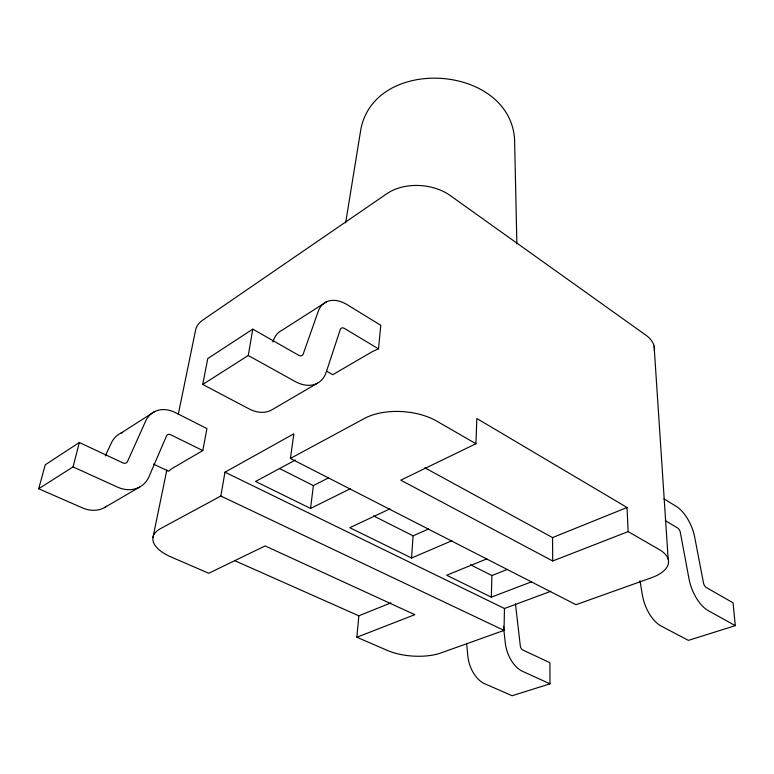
<?xml version="1.0" encoding="UTF-8"?>
<svg xmlns="http://www.w3.org/2000/svg" width="774" height="774" viewBox="0 0 774 774"><rect width="100%" height="100%" fill="white"/><g stroke="black" fill="none" stroke-linecap="round" stroke-linejoin="round"><path stroke-width="1.16" d="M356.853 637.234L387.687 650.557A38.255 15.528 3.8 0 0 440.764 653.004L504.038 630.404L504.454 608.499L224.973 472.179L220.832 496.037L160.528 528.623A43.479 19.427 8.2 0 0 171.325 557.096L208.757 573.263L265.134 545.931L414.816 614.672L356.853 637.234L358.846 615.814L390.851 602.888M531.583 581.796L491.335 597.151L491.887 575.537L470.36 564.691M628.14 531.612L552.704 560.986L400.777 480.17L475.923 443.744L476.852 418.511L627.037 507.502L628.14 531.612L659.235 549.55A44.195 20.047 -0.4 0 1 651.418 577.752L575.991 604.697L290.424 458.44L293.839 433.817L224.973 472.179M389.951 508.866L349.78 527.694L411.575 558.015L413.084 535.831L428.506 529M326.56 371.172L332.772 374.713L371.181 352.286A48.201 27.564 4.4 0 1 378.525 348.871L380.779 325.293L347.187 304.704A35.314 22.698 58.5 0 0 318.182 311.506L303.195 354.076A5.283 3.551 58.1 0 1 298.716 355.295L252.788 329.124L207.78 358.546L202.72 384.446L248.957 408.817A35.749 25.232 57.9 0 0 271.471 410.065L317.495 383.178M295.416 460.037L255.555 481.447L310.558 508.441L313.393 485.608L328.35 477.955M345.63 222.835L360.897 129.016C375.516 55.322 509.437 64.377 514.565 139.117L516.877 243.955M202.72 384.446L248.261 355.498L252.788 329.124M153.446 464.081L168.616 471.279A42.096 20.376 8.7 0 1 172.776 468.106L202.807 450.574L206.939 428.573L175.263 412.561A30.96 23.859 57.9 0 0 145.609 421.191L127.536 461.478A4.605 3.686 57.1 0 1 122.989 462.929L79.345 442.505L45.24 464.806L38.7 488.752L82.46 507.889A31.289 25.881 56.8 0 0 106.58 506.293M152.971 537.408L166.845 469.944M178.281 414.313L195.561 330.275A38.719 22.253 9.8 0 1 202.749 320.126L387.048 193.587A43.789 29.364 4.6 0 1 450.052 195.425L646.009 335.258A39.29 22.881 -2.1 0 1 654.369 350.912M38.7 488.752L73.056 466.906L79.345 442.505M272.816 342.021L273.657 339.805A34.191 23.104 58.4 0 1 282.287 330.063L326.57 301.773M105.351 455.847L111.359 442.96A30.089 23.955 57.7 0 1 122.621 432.482M120.58 433.353L154.742 411.526M104.558 507.551L139.668 487.049M290.424 458.44L364.573 418.386A50.029 26.568 4.4 0 1 436.691 421.095L475.923 443.744M310.558 508.441L350.496 488.636M411.575 558.015L452.016 540.687M486.856 558.876L446.666 575.237L491.335 597.151M424.829 467.786L552.568 537.582L627.037 507.502M491.887 575.537L507.367 569.422M504.454 608.499L550.759 591.317M515.465 603.846L520.312 645.951A3.831 2.303 71.3 0 0 522.76 649.986L549.917 662.699L550.004 683.829L512.127 695.72L484.698 683.732A26.181 16.37 72 0 1 467.815 655.888L466.693 643.968M663.928 498.833L676.079 506.283A29.557 14.745 67.2 0 1 694.713 537.262L703.498 582.986A4.276 2.099 68.4 0 0 706.207 587.485L733.065 602.791L735.3 625.644L688.367 640.379L661.083 626.002A29.131 15.112 69.1 0 1 642.372 594.964L639.982 580.664M234.619 560.618L358.846 615.814M73.056 466.906L117.425 487.078A32.227 25.842 57.1 0 0 149.14 476.397L166.449 436.023A4.421 3.406 57.9 0 1 170.667 434.727L202.807 450.574M550.004 683.829L522.556 671.339A26.809 16.157 71.3 0 1 505.277 642.817L503.468 626.282M220.832 496.037L504.038 630.404M279.366 468.464L313.393 485.608M373.484 515.881L413.084 535.831M248.261 355.498L295 381.418A36.978 24.865 58.1 0 0 326.193 372.236L340.289 329.501A5.041 3.241 58.5 0 1 344.401 328.437L378.525 348.871M735.3 625.644L708.171 610.599A29.925 14.677 68.4 0 1 688.976 578.7L680.346 532.502A4.218 2.109 67.2 0 0 677.656 528.023L665.359 520.66M654.098 346.104L668.175 559.215M552.568 537.582L552.704 560.986"/></g></svg>
